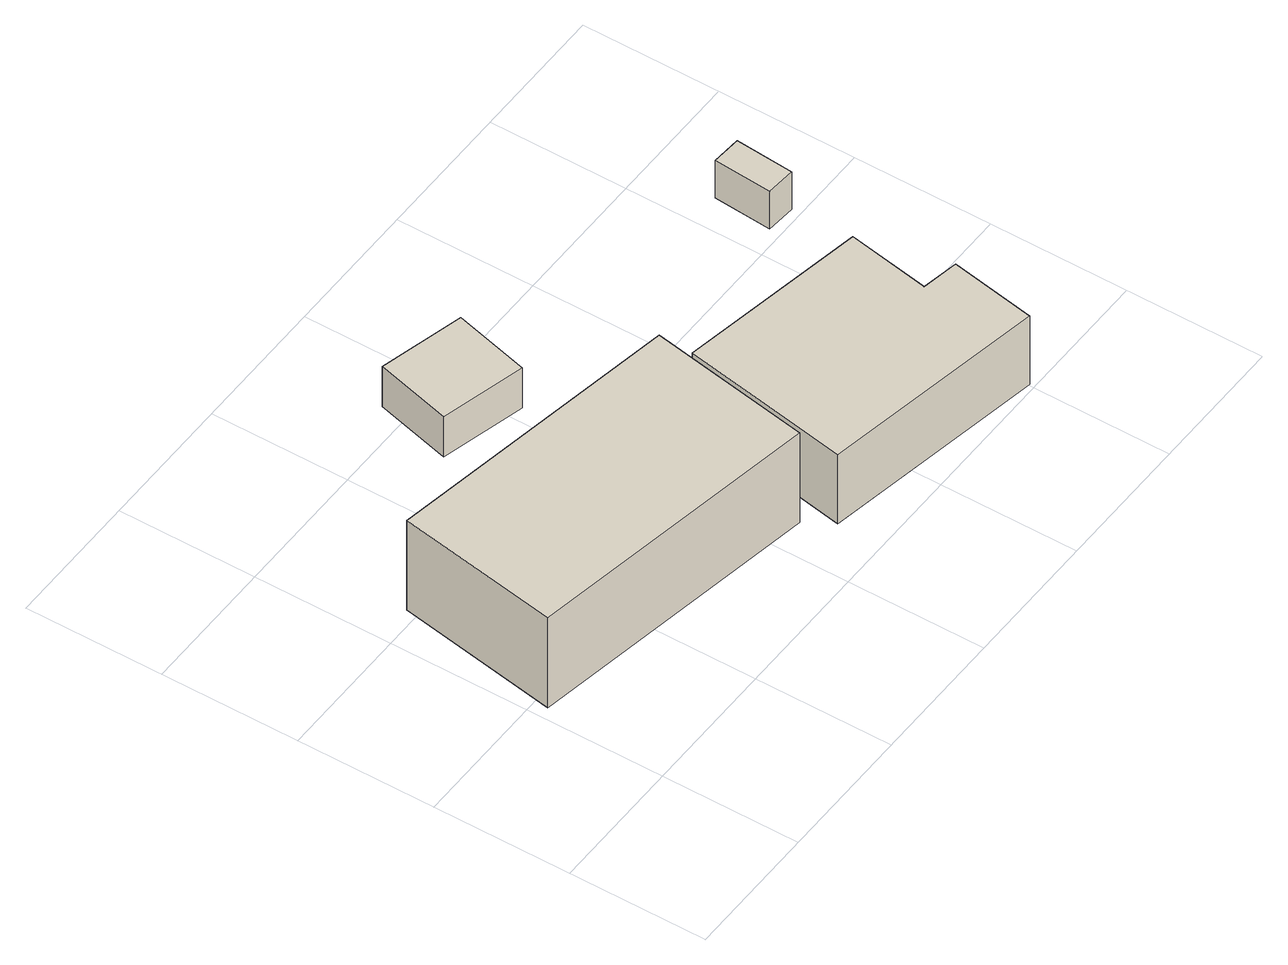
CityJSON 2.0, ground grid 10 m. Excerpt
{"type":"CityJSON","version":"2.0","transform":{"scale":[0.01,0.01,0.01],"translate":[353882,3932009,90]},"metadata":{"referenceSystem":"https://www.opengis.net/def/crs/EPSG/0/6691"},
"CityObjects":{
"building1":{"type":"Building","attributes":{"usage":"422","measuredHeight":8.3,"storeysAboveGround":2,"BuildingIDAttribute.prefecture":"14","BuildingIDAttribute.city":"14153","BuildingDetailAttribute.totalFloorArea":524.27,"BuildingDetailAttribute.buildingFootprintArea":262.14,"BuildingDetailAttribute.buildingStructureType":"610","BuildingDetailAttribute.buildingStructureOrgType":"2","BuildingDetailAttribute.orgUsage":"137","BuildingDetailAttribute.surveyYear":2015},"geometry":[{"type":"Solid","lod":"1","boundaries":[[[[0,1,2,3]],[[2,4,5,3]],[[1,6,4,2]],[[0,7,6,1]],[[3,5,7,0]],[[4,6,7,5]]]]}]},
"building2":{"type":"Building","attributes":{"measuredHeight":3.8,"BuildingIDAttribute.prefecture":"14","BuildingIDAttribute.city":"14153","BuildingDetailAttribute.surveyYear":2015},"geometry":[{"type":"Solid","lod":"1","boundaries":[[[[8,9,10,11]],[[10,12,13,11]],[[9,14,12,10]],[[8,15,14,9]],[[11,13,15,8]],[[12,14,15,13]]]]}]},
"building3":{"type":"Building","attributes":{"usage":"422","measuredHeight":6.5,"storeysAboveGround":2,"BuildingIDAttribute.prefecture":"14","BuildingIDAttribute.city":"14153","BuildingDetailAttribute.totalFloorArea":378.52,"BuildingDetailAttribute.buildingFootprintArea":189.26,"BuildingDetailAttribute.buildingStructureType":"610","BuildingDetailAttribute.buildingStructureOrgType":"2","BuildingDetailAttribute.orgUsage":"137","BuildingDetailAttribute.surveyYear":2015},"geometry":[{"type":"Solid","lod":"1","boundaries":[[[[16,17,18,19,20,21]],[[20,22,23,21]],[[19,24,22,20]],[[18,25,24,19]],[[17,26,25,18]],[[16,27,26,17]],[[21,23,27,16]],[[22,24,25,26,27,23]]]]}]},
"building4":{"type":"Building","attributes":{"measuredHeight":3.4,"BuildingIDAttribute.prefecture":"14","BuildingIDAttribute.city":"14153","BuildingDetailAttribute.surveyYear":2015},"geometry":[{"type":"Solid","lod":"1","boundaries":[[[[28,29,30,31]],[[30,32,33,31]],[[29,34,32,30]],[[28,35,34,29]],[[31,33,35,28]],[[32,34,35,33]]]]}]}
},
"vertices":[
[2450,1696,12],[2245,521,12],[81,897,12],[285,2073,12],[81,897,791],[285,2073,791],[2245,521,791],[2450,1696,791],
[1475,2615,24],[1619,3167,24],[2235,3008,24],[2091,2456,24],[2235,3008,371],[2091,2456,371],[1619,3167,371],[1475,2615,371],
[3963,1303,1],[3855,705,1],[4122,657,1],[4010,36,1],[2375,331,1],[2597,1551,1],[2375,331,597],[2597,1551,597],[4010,36,597],[4122,657,597],[3855,705,597],[3963,1303,597],
[4453,2489,9],[4420,2064,9],[4205,2081,9],[4238,2505,9],[4205,2081,334],[4238,2505,334],[4420,2064,334],[4453,2489,334]
]}
